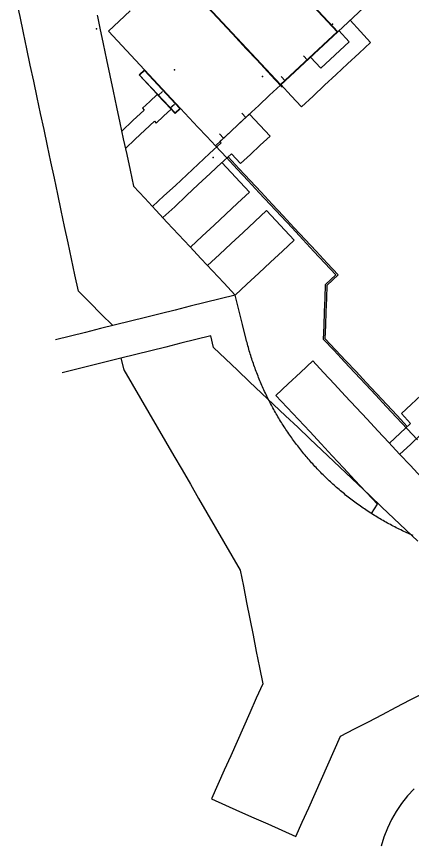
# Model space of a CAD drawing. Header units: metres. Extents: x 337936 to 338469, y 373266 to 374026.
# Drawn here: x 337940.86 to 337964.41, y 373947.78 to 373997.1 of the extents above; entities that cross this region are included whole.
import ezdxf

# ---------------------------------------------------------------- set-up
doc = ezdxf.new("R2010")
doc.units = ezdxf.units.M
for name, color, linetype in [('3D_LINES', 3, 'Continuous'), ('3D_Points', 1, 'Continuous'), ('PLOTS EXTERNAL LEVEL', 6, 'Continuous'), ('PLOTS FFL', 5, 'Continuous')]:
    doc.layers.add(name, color=color, linetype=linetype)

msp = doc.modelspace()

# ---------------------------------------------------------------- linework, layer by layer
at = {"layer": '3D_LINES'}
for points in [[(337956.653, 373992.905, 34.269), (337956.225, 373993.365, 34.269), (337955.796, 373993.825, 34.269), (337955.162, 373994.505, 34.269), (337954.527, 373995.185, 34.269), (337953.893, 373995.865, 34.269), (337953.259, 373996.545, 34.269), (337952.625, 373997.226, 34.269), (337951.99, 373997.906, 34.269), (337951.356, 373998.586, 34.269), (337950.722, 373999.266, 34.269), (337950.087, 373999.946, 34.269)], [(337963.035, 373999.06, 34.283), (337962.42, 373998.487, 34.279), (337961.806, 373997.914, 34.275), (337961.192, 373997.341, 34.274), (337960.577, 373996.768, 34.274), (337959.963, 373996.195, 34.277)], [(337946.585, 373978.712, 34.269), (337945.903, 373979.395, 34.269), (337945.22, 373980.079, 34.269), (337944.538, 373980.763, 34.269), (337944.334, 373981.724, 34.269), (337944.13, 373982.685, 34.269), (337943.925, 373983.645, 34.269), (337943.721, 373984.606, 34.269), (337943.517, 373985.567, 34.269), (337943.313, 373986.528, 34.269), (337943.109, 373987.489, 34.269), (337942.904, 373988.45, 34.269), (337942.7, 373989.411, 34.269), (337942.496, 373990.371, 34.269), (337942.292, 373991.332, 34.269), (337942.088, 373992.293, 34.269), (337941.884, 373993.254, 34.269), (337941.679, 373994.215, 34.269), (337941.475, 373995.176, 34.269), (337941.271, 373996.136, 34.269), (337941.067, 373997.097, 34.269), (337940.863, 373998.058, 34.269)], [(337946.327, 373996.234, 34.269), (337946.971, 373996.835, 34.269), (337947.615, 373997.435, 34.269)], [(337958.964, 373997.266, 34.269), (337959.591, 373996.594, 34.269), (337959.963, 373996.195, 34.269), (337959.281, 373995.559, 34.269), (337958.599, 373994.923, 34.269), (337957.917, 373994.287, 34.269), (337957.234, 373993.651, 34.269), (337956.552, 373993.015, 34.269), (337955.908, 373992.414, 34.269), (337955.264, 373991.814, 34.269), (337954.62, 373991.214, 34.269), (337953.976, 373990.613, 34.269), (337953.332, 373990.013, 34.269), (337952.688, 373989.413, 34.269), (337952.17, 373989.968, 34.269), (337951.652, 373990.523, 34.269), (337951.134, 373991.079, 34.269), (337950.616, 373991.634, 34.269), (337950.287, 373991.327, 34.269), (337949.752, 373991.901, 34.269), (337949.217, 373992.476, 34.269), (337948.681, 373993.05, 34.269), (337948.146, 373993.624, 34.269), (337948.475, 373993.931, 34.269), (337947.938, 373994.507, 34.269), (337947.401, 373995.083, 34.269), (337946.864, 373995.659, 34.269), (337946.327, 373996.234, 34.269)], [(337945.647, 373997.193, 34.269), (337945.667, 373997.095, 34.269), (337945.813, 373996.408, 34.269), (337946.013, 373995.469, 34.269), (337946.212, 373994.53, 34.269), (337946.412, 373993.591, 34.269), (337946.612, 373992.652, 34.269), (337946.811, 373991.713, 34.269), (337947.011, 373990.774, 34.269), (337947.21, 373989.834, 34.269), (337947.41, 373988.895, 34.269), (337947.61, 373987.956, 34.269), (337947.809, 373987.017, 34.269), (337948.482, 373986.296, 34.269), (337949.154, 373985.575, 34.269), (337949.827, 373984.854, 34.269), (337950.499, 373984.132, 34.269), (337951.172, 373983.411, 34.269), (337951.845, 373982.69, 34.269), (337952.517, 373981.968, 34.269), (337953.19, 373981.247, 34.269), (337953.862, 373980.526, 34.269), (337954.564, 373981.181, 34.269), (337955.267, 373981.835, 34.269), (337955.969, 373982.49, 34.269), (337956.671, 373983.145, 34.269), (337957.373, 373983.8, 34.269), (337956.827, 373984.385, 34.269), (337956.282, 373984.97, 34.269), (337955.736, 373985.555, 34.269), (337955.034, 373984.9, 34.269), (337954.332, 373984.245, 34.269), (337953.63, 373983.591, 34.269), (337952.928, 373982.936, 34.269), (337952.226, 373982.281, 34.269)], [(337960.036, 373996.263, 34.273), (337960.65, 373995.605, 34.271), (337960.086, 373995.079, 34.28), (337959.522, 373994.553, 34.281), (337958.958, 373994.027, 34.281), (337958.344, 373994.686, 34.278), (337957.759, 373994.14, 34.278), (337957.174, 373993.594, 34.278), (337956.589, 373993.049, 34.279), (337957.203, 373992.391, 34.282), (337957.817, 373991.732, 34.285), (337958.501, 373992.37, 34.284), (337959.185, 373993.009, 34.284), (337959.869, 373993.647, 34.284), (337960.554, 373994.285, 34.283), (337961.238, 373994.923, 34.271), (337961.922, 373995.561, 34.267), (337961.308, 373996.219, 34.271), (337960.694, 373996.877, 34.274)], [(337958.16, 373994.514, 34.278), (337957.92, 373994.772, 34.277)], [(337956.837, 373993.28, 34.278), (337956.596, 373993.538, 34.277)], [(337947.333, 373989.258, 34.28), (337947.911, 373989.797, 34.261), (337948.49, 373990.336, 34.259), (337949.068, 373990.876, 34.266), (337949.17, 373990.766, 34.266), (337949.609, 373991.175, 34.271), (337950.048, 373991.584, 34.281), (337949.639, 373992.023, 34.28), (337949.229, 373992.462, 34.279), (337948.791, 373992.053, 34.27), (337948.352, 373991.643, 34.265), (337948.454, 373991.534, 34.265), (337947.784, 373990.909, 34.258), (337947.115, 373990.285, 34.28)], [(337949.29, 373992.397, 34.279), (337949.548, 373992.637, 34.309)], [(337949.987, 373991.649, 34.281), (337950.245, 373991.89, 34.31)], [(337952.998, 373988.334, 34.269), (337953.641, 373988.934, 34.269), (337954.186, 373988.348, 34.269), (337954.772, 373988.894, 34.269), (337955.357, 373989.44, 34.269), (337955.942, 373989.985, 34.269), (337955.328, 373990.643, 34.269), (337954.714, 373991.302, 34.269), (337954.129, 373990.756, 34.269), (337953.544, 373990.211, 34.269), (337952.959, 373989.665, 34.269), (337953.027, 373989.592, 34.269), (337952.335, 373988.946, 34.269), (337951.658, 373988.315, 34.269), (337950.982, 373987.684, 34.269), (337950.305, 373987.053, 34.269), (337949.629, 373986.423, 34.269), (337948.952, 373985.792, 34.269)], [(337954.498, 373991.1, 34.276), (337954.257, 373991.358, 34.275)], [(337953.174, 373989.866, 34.277), (337952.934, 373990.124, 34.288)], [(337964.708, 373971.904, 34.48), (337964.088, 373972.57, 34.466), (337963.467, 373973.235, 34.452), (337962.847, 373973.9, 34.439), (337962.226, 373974.566, 34.425), (337961.606, 373975.231, 34.411), (337960.986, 373975.896, 34.397), (337960.365, 373976.561, 34.384), (337959.745, 373977.227, 34.37), (337959.124, 373977.892, 34.356), (337959.153, 373978.71, 34.371), (337959.181, 373979.527, 34.386), (337959.21, 373980.345, 34.392), (337959.239, 373981.163, 34.385), (337959.85, 373981.733, 34.385), (337959.199, 373982.431, 34.375), (337958.548, 373983.129, 34.364), (337957.897, 373983.827, 34.354), (337957.246, 373984.525, 34.344), (337956.594, 373985.224, 34.333), (337955.943, 373985.922, 34.323), (337955.292, 373986.62, 34.308), (337954.641, 373987.318, 34.294), (337953.99, 373988.016, 34.28), (337953.339, 373988.715, 34.277), (337952.688, 373989.413, 34.283)], [(337951.203, 373983.378, 34.237), (337951.905, 373984.033, 34.245), (337952.607, 373984.688, 34.253), (337953.309, 373985.342, 34.261), (337954.011, 373985.997, 34.288), (337954.713, 373986.652, 34.308), (337954.167, 373987.237, 34.299), (337953.622, 373987.822, 34.29), (337953.076, 373988.407, 34.278), (337952.374, 373987.752, 34.269), (337951.672, 373987.098, 34.261), (337950.97, 373986.443, 34.253), (337950.268, 373985.788, 34.245), (337949.566, 373985.134, 34.25)], [(337964.103, 373972.7, 34.469), (337963.493, 373973.354, 34.455), (337962.884, 373974.007, 34.442), (337962.274, 373974.661, 34.428), (337961.664, 373975.315, 34.415), (337961.055, 373975.969, 34.401), (337960.445, 373976.623, 34.388), (337959.835, 373977.276, 34.374), (337959.226, 373977.93, 34.361), (337959.254, 373978.727, 34.376), (337959.281, 373979.524, 34.39), (337959.309, 373980.321, 34.393), (337959.337, 373981.118, 34.387), (337959.991, 373981.728, 34.386), (337959.336, 373982.43, 34.376), (337958.682, 373983.132, 34.365), (337958.027, 373983.834, 34.355), (337957.372, 373984.536, 34.344), (337956.717, 373985.239, 34.334), (337956.062, 373985.941, 34.321), (337955.408, 373986.643, 34.306), (337954.753, 373987.345, 34.291), (337954.098, 373988.047, 34.281), (337953.443, 373988.749, 34.278)], [(337964.442, 373966.215, 34.496), (337964.351, 373966.255, 34.496), (337964.259, 373966.295, 34.496), (337964.168, 373966.336, 34.496), (337964.077, 373966.378, 34.496), (337963.987, 373966.419, 34.496), (337963.896, 373966.462, 34.496), (337963.806, 373966.505, 34.496), (337963.716, 373966.548, 34.496), (337963.627, 373966.592, 34.496), (337963.537, 373966.636, 34.496), (337963.448, 373966.681, 34.496), (337963.359, 373966.727, 34.496), (337963.27, 373966.773, 34.496), (337963.182, 373966.819, 34.496), (337963.094, 373966.866, 34.496), (337963.006, 373966.914, 34.496), (337962.919, 373966.962, 34.496), (337962.831, 373967.01, 34.496), (337962.744, 373967.059, 34.496), (337962.658, 373967.109, 34.496), (337962.571, 373967.159, 34.496), (337962.485, 373967.209, 34.496), (337962.399, 373967.26, 34.496), (337962.314, 373967.312, 34.496), (337962.229, 373967.364, 34.496), (337962.144, 373967.416, 34.496), (337962.059, 373967.469, 34.496), (337961.975, 373967.523, 34.496), (337961.891, 373967.577, 34.496), (337961.807, 373967.631, 34.496), (337961.724, 373967.686, 34.496), (337961.641, 373967.742, 34.496), (337961.558, 373967.797, 34.496), (337961.476, 373967.854, 34.496), (337961.393, 373967.911, 34.496), (337961.312, 373967.968, 34.496), (337961.23, 373968.026, 34.496), (337961.149, 373968.084, 34.496), (337961.068, 373968.143, 34.496), (337960.988, 373968.202, 34.496), (337960.908, 373968.262, 34.496), (337960.828, 373968.322, 34.496), (337960.749, 373968.382, 34.496), (337960.67, 373968.444, 34.496), (337960.591, 373968.505, 34.496), (337960.513, 373968.567, 34.496), (337960.435, 373968.629, 34.496), (337960.358, 373968.692, 34.496), (337960.28, 373968.756, 34.496), (337960.204, 373968.819, 34.496), (337960.127, 373968.884, 34.496), (337960.051, 373968.948, 34.496), (337959.975, 373969.013, 34.496), (337959.9, 373969.079, 34.496), (337959.825, 373969.145, 34.496), (337959.75, 373969.211, 34.496), (337959.676, 373969.278, 34.496), (337959.602, 373969.345, 34.496), (337959.529, 373969.413, 34.496), (337959.456, 373969.481, 34.496), (337959.383, 373969.55, 34.496), (337959.311, 373969.618, 34.496), (337959.239, 373969.688, 34.496), (337959.168, 373969.758, 34.496), (337959.097, 373969.828, 34.496), (337959.026, 373969.898, 34.496), (337958.956, 373969.969, 34.496), (337958.886, 373970.041, 34.496), (337958.817, 373970.113, 34.496), (337958.748, 373970.185, 34.496), (337958.679, 373970.257, 34.496), (337958.611, 373970.33, 34.496), (337958.544, 373970.404, 34.496), (337958.476, 373970.478, 34.496), (337958.409, 373970.552, 34.496), (337958.343, 373970.626, 34.496), (337958.277, 373970.701, 34.496), (337958.212, 373970.777, 34.496), (337958.146, 373970.852, 34.496), (337958.082, 373970.928, 34.496), (337958.018, 373971.005, 34.496), (337957.954, 373971.082, 34.496), (337957.89, 373971.159, 34.496), (337957.828, 373971.236, 34.496), (337957.765, 373971.314, 34.496), (337957.703, 373971.392, 34.496), (337957.642, 373971.471, 34.496), (337957.581, 373971.55, 34.496), (337957.52, 373971.629, 34.496), (337957.46, 373971.709, 34.496), (337957.4, 373971.789, 34.496), (337957.341, 373971.87, 34.496), (337957.282, 373971.95, 34.496), (337957.224, 373972.031, 34.496), (337957.166, 373972.113, 34.496), (337957.109, 373972.194, 34.496), (337957.052, 373972.277, 34.496), (337956.995, 373972.359, 34.496), (337956.939, 373972.442, 34.496), (337956.884, 373972.525, 34.496), (337956.829, 373972.608, 34.496), (337956.774, 373972.692, 34.496), (337956.72, 373972.776, 34.496), (337956.667, 373972.86, 34.496), (337956.614, 373972.945, 34.496), (337956.561, 373973.029, 34.496), (337956.509, 373973.115, 34.496), (337956.458, 373973.2, 34.496), (337956.407, 373973.286, 34.496), (337956.356, 373973.372, 34.496), (337956.306, 373973.459, 34.496), (337956.257, 373973.545, 34.496), (337956.208, 373973.632, 34.496), (337956.159, 373973.719, 34.496), (337956.111, 373973.807, 34.496), (337956.064, 373973.895, 34.496), (337956.017, 373973.983, 34.496), (337955.97, 373974.071, 34.496), (337955.924, 373974.16, 34.496), (337955.879, 373974.249, 34.496), (337955.834, 373974.338, 34.496), (337955.789, 373974.427, 34.496), (337955.745, 373974.517, 34.496), (337955.702, 373974.607, 34.496), (337955.659, 373974.697, 34.496), (337955.616, 373974.787, 34.496), (337955.575, 373974.878, 34.496), (337955.533, 373974.969, 34.496), (337955.493, 373975.06, 34.496), (337955.452, 373975.151, 34.496), (337955.413, 373975.243, 34.496), (337955.373, 373975.335, 34.496), (337955.335, 373975.427, 34.496), (337955.297, 373975.519, 34.496), (337955.259, 373975.612, 34.496), (337955.222, 373975.704, 34.496), (337955.185, 373975.797, 34.496), (337955.149, 373975.89, 34.496), (337955.114, 373975.984, 34.496), (337955.079, 373976.077, 34.496), (337955.045, 373976.171, 34.496), (337955.011, 373976.265, 34.496), (337954.977, 373976.359, 34.496), (337954.945, 373976.453, 34.496), (337954.913, 373976.548, 34.496), (337954.881, 373976.643, 34.496), (337954.85, 373976.738, 34.496), (337954.819, 373976.833, 34.496), (337954.789, 373976.928, 34.496), (337954.76, 373977.023, 34.496), (337954.731, 373977.119, 34.496), (337954.703, 373977.215, 34.496), (337954.675, 373977.31, 34.496), (337954.648, 373977.406, 34.496), (337954.621, 373977.503, 34.496), (337954.595, 373977.599, 34.496), (337954.569, 373977.696, 34.496), (337954.544, 373977.792, 34.496), (337954.52, 373977.889, 34.496), (337954.301, 373978.768, 34.496), (337954.082, 373979.647, 34.496), (337953.862, 373980.526, 34.496), (337952.972, 373980.304, 34.496), (337952.082, 373980.082, 34.496), (337951.192, 373979.86, 34.496), (337950.301, 373979.638, 34.496), (337949.411, 373979.416, 34.496), (337948.521, 373979.194, 34.496), (337947.631, 373978.972, 34.496), (337946.74, 373978.75, 34.496), (337945.85, 373978.528, 34.496), (337944.96, 373978.306, 34.496), (337944.07, 373978.084, 34.496), (337943.179, 373977.862, 34.496)], [(337964.726, 373965.878, 34.378), (337964.012, 373966.556, 34.36), (337963.297, 373967.234, 34.343), (337962.583, 373967.912, 34.326), (337961.868, 373968.59, 34.308), (337961.154, 373969.268, 34.291), (337960.439, 373969.947, 34.274), (337959.725, 373970.625, 34.256), (337959.01, 373971.303, 34.239), (337958.295, 373971.981, 34.222), (337957.581, 373972.659, 34.217), (337956.866, 373973.337, 34.216), (337956.152, 373974.015, 34.215), (337955.437, 373974.693, 34.215), (337954.723, 373975.371, 34.214), (337954.008, 373976.049, 34.213), (337953.294, 373976.727, 34.213), (337952.579, 373977.405, 34.215), (337952.406, 373978.102, 34.215), (337951.516, 373977.88, 34.266), (337950.627, 373977.658, 34.307), (337949.737, 373977.436, 34.272), (337948.848, 373977.214, 34.272), (337947.958, 373976.993, 34.272), (337947.069, 373976.771, 34.272), (337947.243, 373976.075, 34.272), (337947.737, 373975.224, 34.272), (337948.231, 373974.373, 34.272), (337948.725, 373973.522, 34.272), (337949.22, 373972.672, 34.272), (337949.714, 373971.821, 34.272), (337950.208, 373970.97, 34.272), (337950.703, 373970.12, 34.259), (337951.197, 373969.269, 34.259), (337951.691, 373968.418, 34.271), (337952.185, 373967.567, 34.282), (337952.68, 373966.717, 34.293), (337953.174, 373965.866, 34.304), (337953.668, 373965.015, 34.315), (337954.162, 373964.165, 34.327), (337954.353, 373963.196, 34.326), (337954.544, 373962.228, 34.325), (337954.736, 373961.259, 34.324), (337954.927, 373960.291, 34.323), (337955.118, 373959.322, 34.322), (337955.309, 373958.354, 34.322), (337955.5, 373957.385, 34.321), (337955.119, 373956.53, 34.3), (337954.738, 373955.675, 34.279), (337954.357, 373954.82, 34.258), (337953.977, 373953.965, 34.258), (337953.596, 373953.11, 34.258), (337953.215, 373952.255, 34.258), (337952.834, 373951.4, 34.258), (337952.454, 373950.544, 34.258), (337953.291, 373950.172, 34.258), (337954.129, 373949.799, 34.258), (337954.966, 373949.426, 34.264), (337955.803, 373949.053, 34.264), (337956.641, 373948.68, 34.292), (337957.478, 373948.307, 34.32), (337957.858, 373949.16, 34.34), (337958.237, 373950.012, 34.361), (337958.617, 373950.864, 34.352), (337958.996, 373951.717, 34.303), (337959.376, 373952.569, 34.265), (337959.755, 373953.421, 34.229), (337960.135, 373954.274, 34.194), (337960.963, 373954.705, 34.14), (337961.791, 373955.136, 34.145), (337962.619, 373955.567, 34.152), (337963.448, 373955.998, 34.16), (337964.276, 373956.43, 34.198), (337965.104, 373956.861, 34.239)], [(337947.069, 373976.771, 0), (337946.196, 373976.553, 0), (337945.323, 373976.336, 0), (337944.45, 373976.118, 0), (337943.577, 373975.9, 0)], [(337961.97, 373967.526, 34.294), (337962.325, 373968.081, 34.318), (337961.654, 373968.801, 34.303), (337960.983, 373969.521, 34.288), (337960.312, 373970.241, 34.273), (337959.641, 373970.96, 34.259), (337958.969, 373971.68, 34.244), (337958.298, 373972.4, 34.229), (337957.627, 373973.119, 34.219), (337956.956, 373973.839, 34.219), (337956.285, 373974.559, 34.219), (337957.016, 373975.241, 34.227), (337957.748, 373975.923, 34.267), (337958.479, 373976.605, 34.308), (337959.124, 373975.913, 34.322), (337959.77, 373975.221, 34.337), (337960.415, 373974.529, 34.351), (337961.06, 373973.837, 34.365), (337961.706, 373973.145, 34.38), (337962.351, 373972.453, 34.394), (337962.996, 373971.761, 34.408), (337963.641, 373971.069, 34.422), (337964.287, 373970.377, 34.437), (337964.932, 373969.685, 34.451)], [(337963.039, 373971.715, 34.498), (337963.668, 373972.302, 34.498), (337964.297, 373972.888, 34.498), (337963.751, 373973.474, 34.498), (337964.336, 373974.019, 34.498), (337964.921, 373974.565, 34.498), (337965.506, 373975.11, 34.498), (337966.12, 373974.452, 34.498), (337966.734, 373973.794, 34.498), (337966.149, 373973.248, 34.498), (337965.564, 373972.703, 34.498), (337964.979, 373972.157, 34.498), (337964.911, 373972.23, 34.499), (337964.282, 373971.644, 34.499), (337963.652, 373971.057, 34.499)], [(337964.501, 373951.134, 34.139), (337964.116, 373950.717, 34.135), (337963.763, 373950.273, 34.13), (337963.445, 373949.803, 34.125), (337963.163, 373949.311, 34.121), (337962.919, 373948.799, 34.134), (337962.714, 373948.269, 34.154), (337962.551, 373947.726, 34.172)]]:
    msp.add_polyline3d(points, dxfattribs=at)
at = {"layer": '3D_Points'}
for p in [(337945.624, 373996.368, 34.275), (337959.648, 373996.647, 34.275), (337950.255, 373993.931, 34.425), (337955.488, 373993.537, 34.275), (337952.554, 373988.71, 34.275)]:
    msp.add_point(p, dxfattribs=at)
at = {"layer": 'PLOTS EXTERNAL LEVEL'}
for points in [[(337956.552, 373993.015, 34.425), (337959.963, 373996.195, 34.425), (337953.602, 374003.017, 34.425), (337950.191, 373999.836, 34.425), (337956.552, 373993.015, 34.425)], [(337946.327, 373996.234, 34.425), (337950.616, 373991.634, 34.425), (337950.287, 373991.327, 34.425), (337948.146, 373993.624, 34.425), (337948.475, 373993.931, 34.425), (337946.327, 373996.234, 34.425)]]:
    msp.add_polyline3d(points, dxfattribs=at)
at = {"layer": 'PLOTS FFL'}
for points in [[(337956.553, 373993.05, 34.425), (337950.226, 373999.835, 34.425), (337953.6, 374002.982, 34.425), (337959.928, 373996.196, 34.425), (337956.553, 373993.05, 34.425)], [(337948.474, 373993.895, 34.425), (337950.581, 373991.635, 34.425), (337950.289, 373991.363, 34.425), (337948.181, 373993.623, 34.425), (337948.474, 373993.895, 34.425)]]:
    msp.add_polyline3d(points, dxfattribs=at)

doc.saveas('drawing.dxf')
